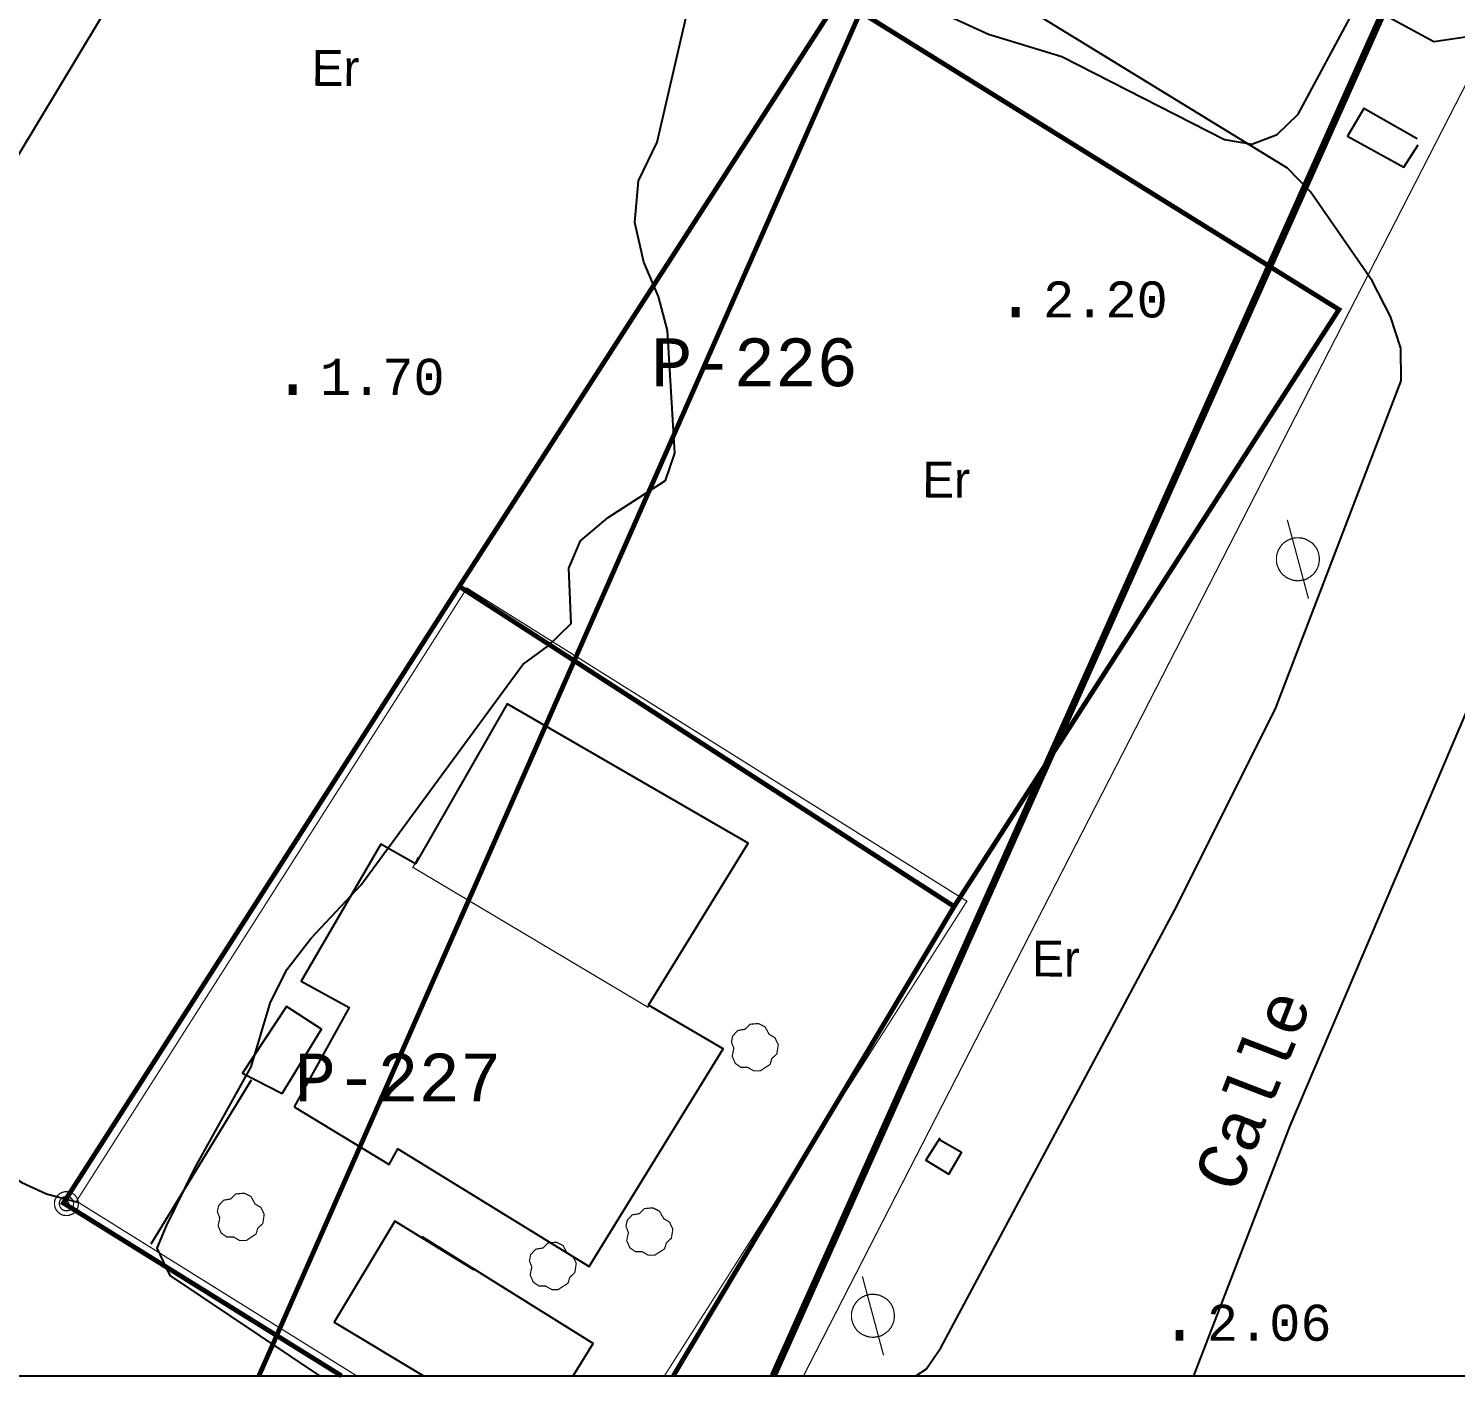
# Model space of a CAD drawing. Extents: x 743000 to 743800, y 4405200 to 4405700.
# Drawn here: x 743239.1 to 743298.5, y 4405199.8 to 4405256.1 of the extents above; entities that cross this region are included whole.
import ezdxf

# ---------------------------------------------------------------- set-up
doc = ezdxf.new("R2010")
doc.units = 0
doc.header["$MEASUREMENT"] = 0
for name, color, linetype in [('13', 7, 'CONTINUOUS'), ('18', 7, 'CONTINUOUS'), ('2', 7, 'CONTINUOUS'), ('21', 7, 'CONTINUOUS'), ('24', 7, 'CONTINUOUS'), ('34', 7, 'CONTINUOUS'), ('41', 7, 'CONTINUOUS'), ('42', 7, 'CONTINUOUS'), ('45', 7, 'CONTINUOUS'), ('46', 7, 'CONTINUOUS'), ('50', 7, 'CONTINUOUS'), ('51', 7, 'CONTINUOUS'), ('54', 7, 'CONTINUOUS'), ('6', 7, 'CONTINUOUS'), ('7', 7, 'CONTINUOUS'), ('8', 7, 'CONTINUOUS')]:
    doc.layers.add(name, color=color, linetype=linetype)
doc.styles.add('MONOTXT', font='monotxt', dxfattribs={"height": 0.2})
doc.styles.get("Standard").update_dxf_attribs({"font": 'txt', "height": 0.2})

msp = doc.modelspace()

# ---------------------------------------------------------------- linework, layer by layer
at = {"layer": '13', "color": 3, "linetype": 'Continuous'}
for points, const_width in [([(743431.12, 4405500.09), (743410.0399999998, 4405457.92), (743376.41, 4405388.97), (743346.8899999999, 4405331.61), (743325.06, 4405304.71), (743296.21, 4405258.39), (743270.08, 4405200)], 0.3), ([(743271.34, 4405200), (743325.06, 4405304.71)], 0.05)]:
    msp.add_lwpolyline(points, dxfattribs=dict(at, const_width=const_width))
at = {"layer": '18', "color": 3, "linetype": 'Continuous', "const_width": 0.2}
msp.add_lwpolyline([(743281.2, 4405272.04), (743277.79, 4405266.13), (743275.24, 4405260.23), (743248.67, 4405200)], dxfattribs=at)
at = {"layer": '2', "color": 7, "linetype": 'Continuous'}
msp.add_3dface([(743800, 4405200), (743800, 4405700), (743000.0000000001, 4405700), (743000.0000000001, 4405200)], dxfattribs=at)
at = {"layer": '21', "color": 30, "linetype": 'Continuous', "elevation": 2}
for points in [[(743251.2099999998, 4405200), (743244.98, 4405204.18), (743244.43, 4405205.31), (743244.8200000002, 4405206.24), (743246, 4405208.64), (743248.3499999999, 4405212.86), (743249.15, 4405215.55), (743249.8499999999, 4405216.92), (743250.83, 4405218.2), (743252.91, 4405220.42), (743259.66, 4405229.6), (743260.7000000002, 4405230.36), (743261.6699999998, 4405231.310000001), (743261.57, 4405233.61), (743262.06, 4405234.75), (743263.21, 4405235.71), (743265.5999999999, 4405237.25), (743265.9899999999, 4405238.39), (743265.6800000002, 4405243.5), (743265.3, 4405244.91), (743264.69, 4405246.34), (743264.32, 4405247.99), (743264.47, 4405249.73), (743265.25, 4405251.33), (743266.4599999998, 4405256.55)], [(743277.41, 4405256.58), (743279.04, 4405255.83), (743282.0899999999, 4405254.9), (743288.8699999999, 4405251.44), (743290, 4405251.25), (743291.06, 4405251.65), (743291.93, 4405252.5), (743294.2799999998, 4405256.86)]]:
    msp.add_lwpolyline(points, dxfattribs=at)
at = {"layer": '34', "color": 1, "linetype": 'Continuous', "elevation": 3.34}
msp.add_lwpolyline([(743261.7499999999, 4405200), (743262.5899999999, 4405201.35), (743255.4699999999, 4405205.78)], dxfattribs=at)
at = {"layer": '34', "color": 1, "linetype": 'Continuous'}
msp.add_polyline3d([(743257.61, 4405204.41, 3.39), (743254.3299999998, 4405206.44, 3.34), (743251.8, 4405202.24, 3.34), (743255.52, 4405200, 3.34)], dxfattribs=at)
at = {"layer": '41', "color": 1, "linetype": 'Continuous', "extrusion": (-0.004714237100024394, 0.002783618800014404, 0.9999850136051744), "const_width": 0.05, "elevation": 8762.545022}
msp.add_lwpolyline([(743257.3099457269, 4405192.675333517), (743269.8998058249, 4405212.425422216), (743249.0894242156, 4405225.455460517), (743232.8395576457, 4405199.955373904)], dxfattribs=at)
at = {"layer": '41', "color": 1, "linetype": 'Continuous', "const_width": 0.05, "elevation": 4.08}
msp.add_lwpolyline([(743241.07, 4405207.27), (743252.7399999999, 4405200)], dxfattribs=at)
at = {"layer": '41', "color": 1, "linetype": 'Continuous'}
msp.add_polyline3d([(743251.4599999998, 4405272.04, 2.4), (743230.72, 4405285.32, 3.25), (743214.5300000001, 4405259.88, 3.11), (743198.4699999999, 4405234.810000001, 2.46), (743219.5999999999, 4405220.88, 2.56), (743236.05, 4405246.5, 8.48), (743251.4699999999, 4405272.09, 2.49)], dxfattribs=at)
at = {"layer": '42', "color": 3, "linetype": 'Continuous', "const_width": 0.05}
for points, elevation in [([(743269.95, 4405212.96), (743269.54, 4405212.69), (743269.2699999998, 4405212.69), (743269.01, 4405212.84), (743268.73, 4405212.84), (743268.4999999999, 4405213), (743268.3699999999, 4405213.3), (743268.44, 4405213.63), (743268.3399999999, 4405213.89), (743268.3900000001, 4405214.14), (743268.5999999999, 4405214.37), (743268.9000000001, 4405214.42), (743269.1099999999, 4405214.63), (743269.4599999998, 4405214.66), (743269.74, 4405214.52), (743269.91, 4405214.21), (743270.1499999998, 4405214.07), (743270.29, 4405213.78), (743270.2299999999, 4405213.4), (743270.0199999998, 4405213.2), (743269.95, 4405212.96)], 5.27), ([(743248.5500000002, 4405205.9), (743248.14, 4405205.63), (743247.87, 4405205.63), (743247.61, 4405205.78), (743247.3299999998, 4405205.78), (743247.1, 4405205.94), (743246.9699999999, 4405206.24), (743247.04, 4405206.57), (743246.9400000002, 4405206.83), (743246.9899999999, 4405207.08), (743247.2000000002, 4405207.310000001), (743247.4999999999, 4405207.36), (743247.71, 4405207.57), (743248.06, 4405207.6), (743248.3399999999, 4405207.46), (743248.5099999999, 4405207.15), (743248.75, 4405207.01), (743248.89, 4405206.72), (743248.8299999998, 4405206.34), (743248.62, 4405206.14), (743248.5500000002, 4405205.9)], 6.11), ([(743265.5599999998, 4405205.29), (743265.1499999998, 4405205.02), (743264.8799999999, 4405205.02), (743264.6199999999, 4405205.17), (743264.3399999999, 4405205.17), (743264.1099999999, 4405205.33), (743263.98, 4405205.63), (743264.0499999998, 4405205.96), (743263.95, 4405206.22), (743264, 4405206.47), (743264.2099999998, 4405206.7), (743264.51, 4405206.75), (743264.7199999999, 4405206.96), (743265.0699999998, 4405206.99), (743265.3499999999, 4405206.85), (743265.52, 4405206.54), (743265.7600000001, 4405206.4), (743265.8999999998, 4405206.11), (743265.84, 4405205.73), (743265.63, 4405205.53), (743265.5599999998, 4405205.29)], 6.11), ([(743261.5399999998, 4405203.86), (743261.13, 4405203.59), (743260.86, 4405203.59), (743260.5999999999, 4405203.74), (743260.3199999998, 4405203.74), (743260.0899999999, 4405203.9), (743259.9599999998, 4405204.2), (743260.03, 4405204.53), (743259.93, 4405204.79), (743259.98, 4405205.04), (743260.19, 4405205.27), (743260.49, 4405205.32), (743260.7000000002, 4405205.53), (743261.05, 4405205.560000001), (743261.33, 4405205.42), (743261.4999999999, 4405205.11), (743261.7399999999, 4405204.97), (743261.88, 4405204.68), (743261.82, 4405204.3), (743261.61, 4405204.1), (743261.5399999998, 4405203.86)], 6.11)]:
    msp.add_lwpolyline(points, dxfattribs=dict(at, elevation=elevation))
at = {"layer": '45', "color": 1, "linetype": 'Continuous'}
msp.add_line((743244.18, 4405205.5, 4.14), (743248.36, 4405212.32, 5.88), dxfattribs=at)
at = {"layer": '46', "color": 7, "linetype": 'Continuous', "const_width": 0.2}
for points in [[(743252.11, 4405200), (743240.53, 4405207.19), (743257.0099999999, 4405232.85), (743272.8100000002, 4405257.31), (743293.6299999999, 4405244.37), (743277.6099999999, 4405219.53), (743265.9200000002, 4405200)], [(743277.6099999999, 4405219.53), (743257.0099999999, 4405232.85)]]:
    msp.add_lwpolyline(points, dxfattribs=at)
at = {"layer": '51', "color": 1, "linetype": 'Continuous', "extrusion": (-0.005445056299976598, 0.002871029699987661, 0.9999810540957024), "const_width": 0.05, "elevation": 8608.334822}
msp.add_lwpolyline([(743253.9547194655, 4405208.900905825), (743253.884720503, 4405208.780905225), (743244.1044843316, 4405214.600929318), (743244.3244810703, 4405215.030930985)], dxfattribs=at)
at = {"layer": '51', "color": 1, "linetype": 'Continuous', "extrusion": (-0.8626543189496889, 0.5057939560705014, 0), "const_width": 0.05, "elevation": 1586956.654555}
msp.add_lwpolyline([(-4176106.647173678, 8.65), (-4176116.987352592, 9.14)], dxfattribs=at)
at = {"layer": '51', "color": 1, "linetype": 'Continuous', "extrusion": (0.4794518790994307, 0.8775681714989582, 0), "const_width": 0.05, "elevation": 4222230.474155}
msp.add_lwpolyline([(1459834.08068491, 6.73), (1459829.408683197, 8.65)], dxfattribs=at)
at = {"layer": '51', "color": 1, "linetype": 'Continuous'}
for points in [[(743250.14, 4405211.19, 6.27), (743254.0899999999, 4405208.79, 7.51), (743254.45, 4405209.45, 8.59), (743262.4199999998, 4405204.55, 6.22), (743267.9899999999, 4405213.61, 6.18), (743264.8899999999, 4405215.43, 7.85), (743269.0399999998, 4405222.16, 7.85), (743259.01, 4405227.97, 7.85), (743255.19, 4405221.3, 6.86), (743253.75, 4405222.13, 6.44), (743250.43, 4405216.42, 6.37), (743252.4299999998, 4405215.33, 6.73), (743250.14, 4405211.19, 6.27)], [(743249.64, 4405211.75, 5.83), (743251.27, 4405214.42, 5.83), (743249.8200000002, 4405215.37, 5.98), (743247.98, 4405212.6, 6.15), (743249.64, 4405211.75, 5.83)]]:
    msp.add_polyline3d(points, dxfattribs=at)
at = {"layer": '54', "color": 1, "linetype": 'Continuous', "extrusion": (-0.00397237500014058, -0.006549435500231781, 0.9999706621353882), "elevation": -31802.473895}
msp.add_lwpolyline([(743291.0235033289, 4405137.662180271), (743288.8035208454, 4405138.922211007), (743288.1334864072, 4405137.772187608), (743290.473467944, 4405136.492154181), (743291.0635030135, 4405137.412184592)], dxfattribs=at)
at = {"layer": '54', "color": 1, "linetype": 'Continuous', "elevation": 2.58}
msp.add_lwpolyline([(743277.0199999998, 4405209.89), (743276.4299999998, 4405208.98), (743277.39, 4405208.39), (743277.9099999998, 4405209.29), (743276.9699999999, 4405209.83)], dxfattribs=at)
at = {"layer": '6', "color": 7, "linetype": 'Continuous'}
for points in [[(743287.5899999999, 4405200, 2.13), (743291.5999999999, 4405210.41, 2.13), (743299.9899999999, 4405230.1, 2.28), (743310.02, 4405248.82, 2.28), (743319.8699999999, 4405267.28, 2.29), (743329.9500000002, 4405284.84, 2.52), (743340.2199999999, 4405303.54, 2.36), (743349.7399999999, 4405321.24, 2.37), (743360, 4405339.48, 2.37), (743370.2799999998, 4405357.32, 2.38), (743380.7000000002, 4405374.71, 2.38), (743389.74, 4405388.79, 2.16)], [(743276.01, 4405200, 2.43), (743276.45, 4405200.28, 2.43), (743277.06, 4405201.16, 2.43), (743286.89, 4405219.57, 2.44), (743290.9999999999, 4405227.8, 2.44), (743296.2199999999, 4405241.41, 2.44), (743296.21, 4405242.76, 2.44), (743295.78, 4405244.08, 2.44), (743295.01, 4405245.560000001, 2.44), (743292.44, 4405249.27, 2.43), (743291.4899999999, 4405250.26, 2.41), (743274.29, 4405260.79, 2.1), (743256.25, 4405272.29, 2.1), (743254.0500000002, 4405273.46, 2.1), (743251.68, 4405274.28, 2.1), (743250.49, 4405274.74, 2.29), (743249.0099999999, 4405275.51, 2.46), (743238.07, 4405282.32, 2.34), (743234.52, 4405284.37, 2.29), (743217.82, 4405296.82, 1.87), (743200.21, 4405307.96, 1.87), (743182.32, 4405318.33, 1.92), (743165.29, 4405329.39, 2.07)], [(743279.49, 4405268.19, 3.93), (743279.33, 4405267.9, 2.91), (743278.8599999999, 4405266.89, 2.48), (743279.1700000002, 4405265.86, 2.33), (743279.99, 4405265.06, 2.33), (743297.5799999998, 4405255.53, 2.25), (743297.5799999998, 4405255.53, 2.25), (743299.4599999998, 4405255.8, 2.25)], [(743219.4599999998, 4405220.99, 3.03), (743220.18, 4405219.92, 2.7), (743221.49, 4405218.82, 2.41), (743222.3799999999, 4405218.36, 2.29), (743227.7600000001, 4405216.37, 2.02), (743235.95, 4405210.44, 2.08), (743237.93, 4405208.61, 2.78), (743238.8, 4405208.04, 3.19), (743239.8200000002, 4405207.57, 3.58), (743241.1700000002, 4405207.22, 3.6)]]:
    msp.add_polyline3d(points, dxfattribs=at)
at = {"layer": '7', "color": 7, "linetype": 'Continuous', "const_width": 0.05, "elevation": 2.74}
for points in [[(743240.8999999998, 4405207.6), (743240.8699999999, 4405207.61), (743240.8499999999, 4405207.63), (743240.82, 4405207.64), (743240.7899999998, 4405207.65), (743240.75, 4405207.65), (743240.7199999999, 4405207.66), (743240.69, 4405207.66), (743240.6600000001, 4405207.66), (743240.6299999999, 4405207.66), (743240.6, 4405207.66), (743240.5700000002, 4405207.66), (743240.5399999998, 4405207.65), (743240.51, 4405207.64), (743240.4699999999, 4405207.63), (743240.45, 4405207.62), (743240.42, 4405207.6), (743240.3899999999, 4405207.59), (743240.3699999999, 4405207.57), (743240.3399999999, 4405207.55), (743240.3200000002, 4405207.53), (743240.29, 4405207.51), (743240.27, 4405207.48), (743240.25, 4405207.46), (743240.2399999999, 4405207.43), (743240.22, 4405207.4), (743240.2099999998, 4405207.38), (743240.19, 4405207.35), (743240.18, 4405207.32), (743240.17, 4405207.29), (743240.17, 4405207.26), (743240.16, 4405207.23), (743240.16, 4405207.19), (743240.16, 4405207.16), (743240.16, 4405207.13), (743240.16, 4405207.1), (743240.17, 4405207.07), (743240.18, 4405207.04), (743240.18, 4405207.01), (743240.2, 4405206.98), (743240.2099999998, 4405206.95), (743240.22, 4405206.92), (743240.2399999999, 4405206.89), (743240.2599999999, 4405206.87), (743240.2799999998, 4405206.84), (743240.2999999998, 4405206.82), (743240.3200000002, 4405206.8), (743240.3499999999, 4405206.78), (743240.3699999999, 4405206.76), (743240.4000000001, 4405206.74), (743240.43, 4405206.72), (743240.45, 4405206.71), (743240.48, 4405206.7), (743240.51, 4405206.69), (743240.5399999998, 4405206.68), (743240.5700000002, 4405206.68), (743240.6099999999, 4405206.67), (743240.64, 4405206.67), (743240.67, 4405206.67), (743240.7, 4405206.67), (743240.73, 4405206.67), (743240.76, 4405206.68), (743240.7899999998, 4405206.69), (743240.82, 4405206.7), (743240.8499999999, 4405206.71), (743240.8799999999, 4405206.72), (743240.9100000001, 4405206.74), (743240.94, 4405206.75), (743240.9599999998, 4405206.77), (743240.9900000001, 4405206.79), (743241.0099999999, 4405206.81), (743241.03, 4405206.84), (743241.0499999998, 4405206.86), (743241.07, 4405206.89), (743241.0899999999, 4405206.91), (743241.0999999999, 4405206.94), (743241.11, 4405206.97), (743241.1299999999, 4405207), (743241.1399999999, 4405207.03), (743241.1399999999, 4405207.06), (743241.15, 4405207.09), (743241.15, 4405207.12), (743241.16, 4405207.15), (743241.16, 4405207.19), (743241.15, 4405207.22), (743241.15, 4405207.25), (743241.1399999999, 4405207.28), (743241.1299999999, 4405207.310000001), (743241.1199999999, 4405207.34), (743241.11, 4405207.37), (743241.0999999999, 4405207.4), (743241.0799999998, 4405207.43), (743241.06, 4405207.45), (743241.0499999998, 4405207.48), (743241.03, 4405207.5), (743241, 4405207.52), (743240.9799999999, 4405207.55), (743240.9599999998, 4405207.560000001), (743240.93, 4405207.58), (743240.8999999998, 4405207.6)], [(743240.8, 4405207.43), (743240.7899999998, 4405207.44), (743240.7699999998, 4405207.44), (743240.75, 4405207.45), (743240.73, 4405207.45), (743240.7099999998, 4405207.46), (743240.7, 4405207.46), (743240.68, 4405207.46), (743240.6600000001, 4405207.46), (743240.64, 4405207.46), (743240.6199999999, 4405207.46), (743240.6, 4405207.46), (743240.5799999998, 4405207.45), (743240.56, 4405207.45), (743240.5499999998, 4405207.44), (743240.53, 4405207.44), (743240.51, 4405207.43), (743240.4999999999, 4405207.42), (743240.48, 4405207.41), (743240.4699999999, 4405207.39), (743240.45, 4405207.38), (743240.4400000002, 4405207.37), (743240.43, 4405207.35), (743240.42, 4405207.34), (743240.4000000001, 4405207.32), (743240.3899999999, 4405207.310000001), (743240.3899999999, 4405207.29), (743240.3799999999, 4405207.27), (743240.3699999999, 4405207.26), (743240.3699999999, 4405207.24), (743240.3599999999, 4405207.22), (743240.3599999999, 4405207.2), (743240.3599999999, 4405207.18), (743240.3599999999, 4405207.16), (743240.3599999999, 4405207.14), (743240.3599999999, 4405207.12), (743240.3699999999, 4405207.11), (743240.3699999999, 4405207.09), (743240.3799999999, 4405207.07), (743240.3799999999, 4405207.05), (743240.3899999999, 4405207.03), (743240.4000000001, 4405207.02), (743240.41, 4405207), (743240.42, 4405206.99), (743240.43, 4405206.97), (743240.4400000002, 4405206.96), (743240.4599999998, 4405206.94), (743240.4699999999, 4405206.93), (743240.49, 4405206.92), (743240.4999999999, 4405206.91), (743240.52, 4405206.9), (743240.5399999998, 4405206.89), (743240.5499999998, 4405206.89), (743240.5700000002, 4405206.88), (743240.5899999999, 4405206.88), (743240.6099999999, 4405206.87), (743240.6299999999, 4405206.87), (743240.65, 4405206.87), (743240.67, 4405206.87), (743240.68, 4405206.87), (743240.7, 4405206.87), (743240.7199999999, 4405206.87), (743240.74, 4405206.88), (743240.76, 4405206.89), (743240.78, 4405206.89), (743240.7899999998, 4405206.9), (743240.8099999998, 4405206.91), (743240.8299999998, 4405206.92), (743240.84, 4405206.93), (743240.8499999999, 4405206.94), (743240.8699999999, 4405206.96), (743240.8799999999, 4405206.97), (743240.8899999999, 4405206.99), (743240.9100000001, 4405207), (743240.92, 4405207.02), (743240.92, 4405207.03), (743240.93, 4405207.05), (743240.94, 4405207.07), (743240.94, 4405207.09), (743240.9500000002, 4405207.1), (743240.9500000002, 4405207.12), (743240.9500000002, 4405207.14), (743240.9500000002, 4405207.16), (743240.9599999998, 4405207.18), (743240.9500000002, 4405207.2), (743240.9500000002, 4405207.22), (743240.9500000002, 4405207.24), (743240.94, 4405207.25), (743240.93, 4405207.27), (743240.93, 4405207.29), (743240.92, 4405207.310000001), (743240.9100000001, 4405207.32), (743240.8999999998, 4405207.34), (743240.8899999999, 4405207.35), (743240.8799999999, 4405207.37), (743240.86, 4405207.38), (743240.8499999999, 4405207.39), (743240.8299999998, 4405207.41), (743240.82, 4405207.42), (743240.8, 4405207.43)], [(743240.7, 4405207.25), (743240.7, 4405207.26), (743240.69, 4405207.26), (743240.69, 4405207.26), (743240.68, 4405207.26), (743240.67, 4405207.26), (743240.67, 4405207.27), (743240.6600000001, 4405207.27), (743240.65, 4405207.27), (743240.65, 4405207.27), (743240.64, 4405207.27), (743240.64, 4405207.27), (743240.6299999999, 4405207.26), (743240.6299999999, 4405207.26), (743240.6199999999, 4405207.26), (743240.6099999999, 4405207.26), (743240.6099999999, 4405207.26), (743240.6, 4405207.25), (743240.6, 4405207.25), (743240.5899999999, 4405207.25), (743240.5899999999, 4405207.24), (743240.5799999998, 4405207.24), (743240.5799999998, 4405207.23), (743240.5700000002, 4405207.23), (743240.5700000002, 4405207.22), (743240.5700000002, 4405207.22), (743240.56, 4405207.21), (743240.56, 4405207.21), (743240.56, 4405207.2), (743240.56, 4405207.2), (743240.56, 4405207.19), (743240.5499999998, 4405207.18), (743240.5499999998, 4405207.18), (743240.5499999998, 4405207.17), (743240.5499999998, 4405207.16), (743240.5499999998, 4405207.16), (743240.5499999998, 4405207.15), (743240.56, 4405207.15), (743240.56, 4405207.14), (743240.56, 4405207.13), (743240.56, 4405207.13), (743240.56, 4405207.12), (743240.5700000002, 4405207.12), (743240.5700000002, 4405207.11), (743240.5700000002, 4405207.11), (743240.5799999998, 4405207.1), (743240.5799999998, 4405207.1), (743240.5899999999, 4405207.09), (743240.5899999999, 4405207.09), (743240.6, 4405207.09), (743240.6, 4405207.08), (743240.6099999999, 4405207.08), (743240.6099999999, 4405207.08), (743240.6199999999, 4405207.08), (743240.6299999999, 4405207.07), (743240.6299999999, 4405207.07), (743240.64, 4405207.07), (743240.65, 4405207.07), (743240.65, 4405207.07), (743240.6600000001, 4405207.07), (743240.6600000001, 4405207.07), (743240.67, 4405207.07), (743240.68, 4405207.07), (743240.68, 4405207.08), (743240.69, 4405207.08), (743240.69, 4405207.08), (743240.7, 4405207.08), (743240.7, 4405207.09), (743240.7099999998, 4405207.09), (743240.7099999998, 4405207.09), (743240.7199999999, 4405207.1), (743240.7199999999, 4405207.1), (743240.73, 4405207.11), (743240.73, 4405207.11), (743240.73, 4405207.12), (743240.74, 4405207.12), (743240.74, 4405207.13), (743240.74, 4405207.13), (743240.75, 4405207.14), (743240.75, 4405207.15), (743240.75, 4405207.15), (743240.75, 4405207.16), (743240.75, 4405207.16), (743240.75, 4405207.17), (743240.75, 4405207.18), (743240.75, 4405207.18), (743240.75, 4405207.19), (743240.75, 4405207.19), (743240.74, 4405207.2), (743240.74, 4405207.21), (743240.74, 4405207.21), (743240.74, 4405207.22), (743240.73, 4405207.22), (743240.73, 4405207.23), (743240.73, 4405207.23), (743240.7199999999, 4405207.24), (743240.7199999999, 4405207.24), (743240.7099999998, 4405207.25), (743240.7099999998, 4405207.25), (743240.7, 4405207.25)]]:
    msp.add_lwpolyline(points, dxfattribs=at)
at = {"layer": '8', "color": 7, "linetype": 'Continuous', "const_width": 0.05}
for points, elevation in [([(743292.3599999999, 4405232.34), (743291.48, 4405235.62)], 2.35), ([(743292.37, 4405234.75), (743292.3200000002, 4405234.78), (743292.26, 4405234.8), (743292.21, 4405234.83), (743292.1599999998, 4405234.84), (743292.0999999999, 4405234.86), (743292.05, 4405234.86), (743291.99, 4405234.87), (743291.9399999998, 4405234.87), (743291.88, 4405234.87), (743291.82, 4405234.87), (743291.7599999999, 4405234.86), (743291.71, 4405234.85), (743291.6499999998, 4405234.83), (743291.5999999999, 4405234.82), (743291.5500000002, 4405234.79), (743291.4999999999, 4405234.77), (743291.45, 4405234.74), (743291.4, 4405234.71), (743291.36, 4405234.68), (743291.31, 4405234.64), (743291.27, 4405234.6), (743291.24, 4405234.56), (743291.2000000002, 4405234.51), (743291.17, 4405234.46), (743291.1399999999, 4405234.41), (743291.11, 4405234.37), (743291.0899999999, 4405234.310000001), (743291.07, 4405234.26), (743291.05, 4405234.2), (743291.0400000002, 4405234.15), (743291.03, 4405234.09), (743291.03, 4405234.04), (743291.03, 4405233.98), (743291.03, 4405233.92), (743291.03, 4405233.87), (743291.0400000002, 4405233.81), (743291.05, 4405233.76), (743291.07, 4405233.7), (743291.0899999999, 4405233.65), (743291.11, 4405233.6), (743291.1399999999, 4405233.54), (743291.17, 4405233.5), (743291.2000000002, 4405233.45), (743291.2299999999, 4405233.41), (743291.27, 4405233.36), (743291.31, 4405233.32), (743291.36, 4405233.29), (743291.4, 4405233.25), (743291.45, 4405233.22), (743291.4999999999, 4405233.19), (743291.5500000002, 4405233.17), (743291.5999999999, 4405233.15), (743291.6499999998, 4405233.13), (743291.71, 4405233.11), (743291.7699999998, 4405233.1), (743291.82, 4405233.09), (743291.88, 4405233.09), (743291.93, 4405233.08), (743291.99, 4405233.09), (743292.05, 4405233.1), (743292.0999999999, 4405233.11), (743292.1599999998, 4405233.12), (743292.21, 4405233.13), (743292.2699999998, 4405233.15), (743292.3200000002, 4405233.18), (743292.37, 4405233.21), (743292.42, 4405233.24), (743292.46, 4405233.27), (743292.5, 4405233.310000001), (743292.55, 4405233.34), (743292.5899999999, 4405233.38), (743292.6199999999, 4405233.43), (743292.66, 4405233.47), (743292.69, 4405233.52), (743292.7099999998, 4405233.57), (743292.74, 4405233.62), (743292.7599999999, 4405233.68), (743292.7799999998, 4405233.73), (743292.7899999998, 4405233.78), (743292.8, 4405233.84), (743292.8100000002, 4405233.9), (743292.8100000002, 4405233.95), (743292.8100000002, 4405234.01), (743292.8100000002, 4405234.060000001), (743292.8, 4405234.12), (743292.7899999998, 4405234.18), (743292.7799999998, 4405234.23), (743292.7599999999, 4405234.29), (743292.74, 4405234.34), (743292.72, 4405234.39), (743292.69, 4405234.44), (743292.66, 4405234.49), (743292.6199999999, 4405234.53), (743292.5899999999, 4405234.58), (743292.55, 4405234.62), (743292.5099999999, 4405234.66), (743292.46, 4405234.69), (743292.41, 4405234.72), (743292.37, 4405234.75)], 2.35), ([(743274.6700000002, 4405200.86), (743273.7899999998, 4405204.14)], 2.56), ([(743274.68, 4405203.27), (743274.6299999999, 4405203.3), (743274.57, 4405203.32), (743274.52, 4405203.35), (743274.4699999999, 4405203.36), (743274.41, 4405203.38), (743274.36, 4405203.38), (743274.2999999998, 4405203.39), (743274.25, 4405203.39), (743274.19, 4405203.39), (743274.1299999999, 4405203.39), (743274.0700000002, 4405203.38), (743274.0199999998, 4405203.37), (743273.9599999998, 4405203.35), (743273.91, 4405203.34), (743273.8599999999, 4405203.31), (743273.8100000002, 4405203.29), (743273.76, 4405203.26), (743273.7099999998, 4405203.23), (743273.6699999998, 4405203.2), (743273.6199999999, 4405203.16), (743273.5799999998, 4405203.12), (743273.5499999998, 4405203.08), (743273.5099999999, 4405203.03), (743273.48, 4405202.98), (743273.45, 4405202.93), (743273.42, 4405202.89), (743273.4, 4405202.83), (743273.38, 4405202.78), (743273.3599999999, 4405202.72), (743273.3499999999, 4405202.67), (743273.34, 4405202.61), (743273.34, 4405202.560000001), (743273.34, 4405202.5), (743273.34, 4405202.44), (743273.34, 4405202.39), (743273.3499999999, 4405202.33), (743273.3599999999, 4405202.28), (743273.38, 4405202.22), (743273.4, 4405202.17), (743273.42, 4405202.12), (743273.45, 4405202.06), (743273.48, 4405202.02), (743273.5099999999, 4405201.97), (743273.54, 4405201.93), (743273.5799999998, 4405201.88), (743273.6199999999, 4405201.84), (743273.6699999998, 4405201.810000001), (743273.7099999998, 4405201.77), (743273.76, 4405201.74), (743273.8100000002, 4405201.71), (743273.8599999999, 4405201.69), (743273.91, 4405201.67), (743273.9599999998, 4405201.65), (743274.0199999998, 4405201.63), (743274.0799999998, 4405201.62), (743274.1299999999, 4405201.61), (743274.19, 4405201.61), (743274.24, 4405201.6), (743274.2999999998, 4405201.61), (743274.36, 4405201.62), (743274.41, 4405201.63), (743274.4699999999, 4405201.64), (743274.52, 4405201.65), (743274.58, 4405201.67), (743274.6299999999, 4405201.7), (743274.68, 4405201.73), (743274.7299999999, 4405201.76), (743274.7699999998, 4405201.79), (743274.8099999998, 4405201.83), (743274.8599999999, 4405201.86), (743274.8999999998, 4405201.9), (743274.9300000002, 4405201.95), (743274.9699999999, 4405201.99), (743275, 4405202.04), (743275.02, 4405202.09), (743275.05, 4405202.14), (743275.07, 4405202.2), (743275.09, 4405202.25), (743275.0999999999, 4405202.3), (743275.11, 4405202.36), (743275.1199999999, 4405202.42), (743275.1199999999, 4405202.47), (743275.1199999999, 4405202.53), (743275.1199999999, 4405202.58), (743275.11, 4405202.64), (743275.0999999999, 4405202.7), (743275.09, 4405202.75), (743275.07, 4405202.810000001), (743275.05, 4405202.86), (743275.03, 4405202.91), (743275, 4405202.96), (743274.9699999999, 4405203.01), (743274.9300000002, 4405203.05), (743274.8999999998, 4405203.1), (743274.8599999999, 4405203.14), (743274.82, 4405203.18), (743274.7699999998, 4405203.21), (743274.7199999999, 4405203.24), (743274.68, 4405203.27)], 2.56)]:
    msp.add_lwpolyline(points, dxfattribs=dict(at, elevation=elevation))

# ---------------------------------------------------------------- texts
at = {"layer": '24', "color": 7, "linetype": 'Continuous', "style": 'MONOTXT'}
for s, height, p in [('2.20                        ', 1.5, (743281.31, 4405244.04, 2.2)), ('.                           ', 1.99, (743279.31, 4405244.04, 2.2)), ('1.70                        ', 1.5, (743251.2099999998, 4405240.82, 1.7)), ('.                           ', 1.99, (743249.2099999998, 4405240.82, 1.7)), ('2.06                        ', 1.5, (743288.1299999999, 4405201.46, 2.06)), ('.                           ', 1.99, (743286.1299999999, 4405201.46, 2.06))]:
    msp.add_text(s, height=height, dxfattribs=at).set_placement(p)
at = {"layer": '42', "color": 7, "linetype": 'Continuous'}
for p in [(743250.8599999999, 4405253.68, 2.14), (743276.2800000001, 4405236.55, 2.14), (743280.8499999999, 4405216.62, 1.76)]:
    msp.add_text('Er                          ', height=1.49, rotation=359.7900000066, dxfattribs=at).set_placement(p)
at = {"layer": '50', "color": 7, "linetype": 'Continuous', "style": 'MONOTXT'}
for s, p in [('P-226                       ', (743264.99, 4405241.18)), ('P-227                       ', (743250.15, 4405211.42))]:
    msp.add_text(s, height=1.99, dxfattribs=at).set_placement(p)
msp.add_text('Calle                       ', height=1.99, rotation=68.92999998950002, dxfattribs=at).set_placement((743289.42, 4405207.53))

doc.saveas('drawing.dxf')
